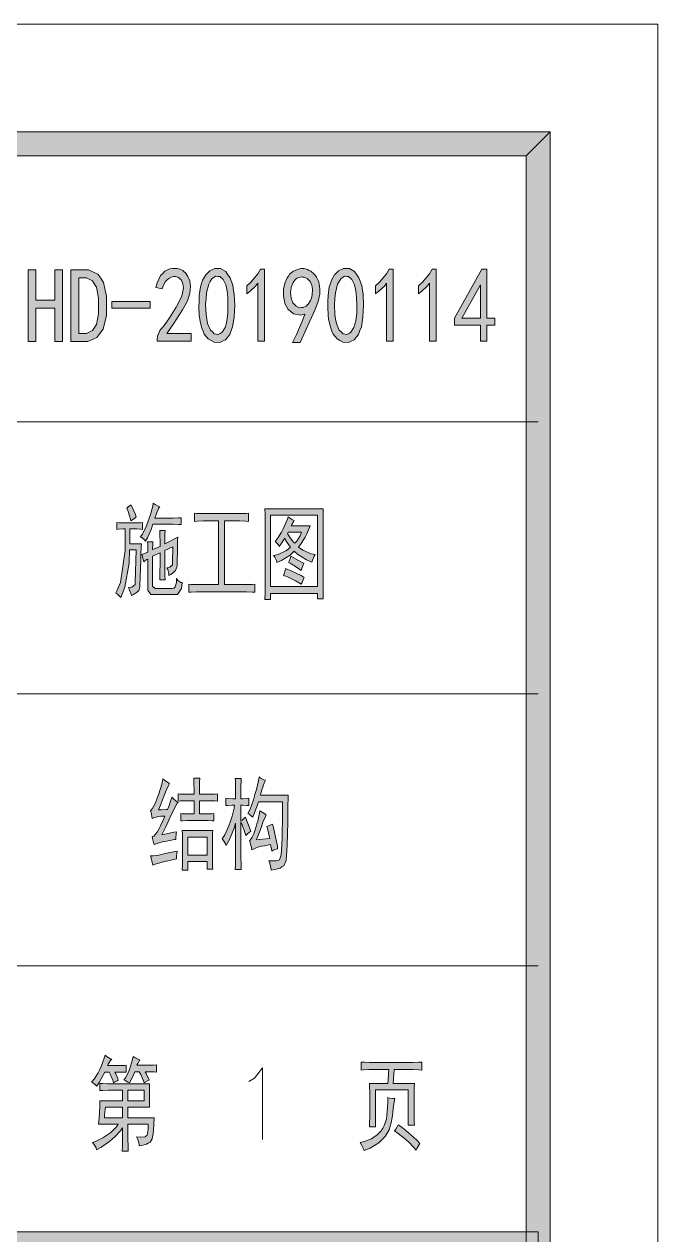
# Model space of a CAD drawing. Header units: millimetres. Extents: x 0 to 207, y 0 to 293.
# Drawn here: x 180.82 to 206.92, y 242.76 to 292.64 of the extents above; entities that cross this region are included whole.
import ezdxf

# ---------------------------------------------------------------- set-up
doc = ezdxf.new("R2010")
doc.units = ezdxf.units.MM

msp = doc.modelspace()

# ---------------------------------------------------------------- hatches: boundary and pattern name
h = msp.add_hatch(color=0)
h.dxf.hatch_style = 2
h.paths.add_polyline_path([(202.483861, 288.208861), (201.499611, 287.224611), (25.124833, 287.224611), (24.140583, 288.208861)])
h = msp.add_hatch(color=0)
h.dxf.hatch_style = 2
h.paths.add_polyline_path([(202.483861, 4.434417), (201.499611, 5.418667), (201.499611, 287.224611), (202.483861, 288.208861)])
h = msp.add_hatch(color=0)
h.dxf.hatch_style = 2
h.paths.add_polyline_path([(182.396694, 279.565806), (182.079194, 279.565806), (182.079194, 280.948694), (181.2925, 280.948694), (181.2925, 279.565806), (180.975, 279.565806), (180.975, 282.518556), (181.2925, 282.518556), (181.2925, 281.276778), (182.079194, 281.276778), (182.079194, 282.518556), (182.396694, 282.518556)])
h = msp.add_hatch(color=0)
h.paths.add_polyline_path([(184.206444, 281.033361), (184.206444, 280.63825), (184.072389, 280.073806), (183.938333, 279.904472), (183.804278, 279.735139), (183.440917, 279.565806), (183.215139, 279.565806), (182.742417, 279.565806), (182.742417, 282.518556), (183.215139, 282.518556), (183.469139, 282.518556), (183.846611, 282.345694), (183.966556, 282.172833), (184.0865, 282.0035), (184.206444, 281.432)])
h.paths.add_polyline_path([(183.878361, 281.033361), (183.878361, 281.354389), (183.793694, 281.802417), (183.712556, 281.932944), (183.627889, 282.063472), (183.380944, 282.190472), (183.215139, 282.190472), (183.059917, 282.190472), (183.059917, 279.893889), (183.215139, 279.893889), (183.380944, 279.893889), (183.627889, 280.020889), (183.712556, 280.144361), (183.793694, 280.271361), (183.878361, 280.715861)])
h = msp.add_hatch(color=0)
h.dxf.hatch_style = 2
h.paths.add_polyline_path([(186.294889, 279.654), (186.301944, 279.784528), (186.397194, 280.017361), (186.488917, 280.119667), (186.577111, 280.221972), (186.806417, 280.546528), (186.944, 280.768778), (187.081583, 280.9875), (187.2615, 281.329694), (187.303833, 281.449639), (187.342639, 281.569583), (187.374389, 281.777722), (187.363806, 281.862389), (187.353222, 281.950583), (187.289722, 282.091694), (187.233278, 282.148139), (187.176833, 282.204583), (187.049833, 282.253972), (186.979278, 282.243389), (186.905194, 282.236333), (186.767611, 282.165778), (186.700583, 282.105806), (186.637083, 282.045833), (186.534778, 281.862389), (186.503028, 281.742444), (186.238444, 281.795361), (186.294889, 281.992917), (186.436, 282.282194), (186.520667, 282.373917), (186.608861, 282.462111), (186.813472, 282.564417), (186.929889, 282.571472), (187.000444, 282.582056), (187.123917, 282.575), (187.176833, 282.564417), (187.233278, 282.550306), (187.346167, 282.490333), (187.406139, 282.440944), (187.466111, 282.395083), (187.561361, 282.253972), (187.600167, 282.158722), (187.638972, 282.063472), (187.663667, 281.834167), (187.656611, 281.700111), (187.646028, 281.566056), (187.536667, 281.245028), (187.441417, 281.061583), (187.342639, 280.874611), (186.972222, 280.292528), (186.693528, 279.893889), (187.688361, 279.893889), (187.688361, 279.583444), (186.294889, 279.583444)])
h = msp.add_hatch(color=0)
h.paths.add_polyline_path([(188.019972, 281.234444), (188.027028, 281.46375), (188.079944, 281.823583), (188.125806, 281.957639), (188.168139, 282.091694), (188.298667, 282.313944), (188.379806, 282.398611), (188.464472, 282.486806), (188.665556, 282.571472), (188.789028, 282.571472), (188.908972, 282.571472), (189.120639, 282.448), (189.208833, 282.321), (189.300556, 282.197528), (189.416972, 281.880028), (189.445194, 281.689528), (189.469889, 281.502556), (189.487528, 281.065111), (189.476944, 280.818167), (189.469889, 280.571222), (189.399333, 280.172583), (189.339361, 280.017361), (189.282917, 279.862139), (189.106528, 279.643417), (188.986583, 279.583444), (188.870167, 279.523472), (188.637333, 279.537583), (188.517389, 279.611667), (188.400972, 279.682222), (188.235167, 279.87625), (188.185778, 279.999722), (188.139917, 280.119667), (188.069361, 280.373667), (188.048194, 280.507722), (188.027028, 280.641778), (188.012917, 281.005139)])
h.paths.add_polyline_path([(188.312778, 281.33675), (188.291611, 281.100389), (188.305722, 280.677056), (188.337472, 280.490083), (188.37275, 280.306639), (188.485639, 280.042056), (188.566778, 279.964444), (188.647917, 279.886833), (188.810194, 279.855083), (188.891333, 279.904472), (188.976, 279.950333), (189.095944, 280.140833), (189.13475, 280.281944), (189.170028, 280.426583), (189.208833, 280.737028), (189.208833, 280.906361), (189.208833, 281.072167), (189.19825, 281.379083), (189.187667, 281.516667), (189.177083, 281.657778), (189.117111, 281.90825), (189.064194, 282.017611), (189.011278, 282.1305), (188.873694, 282.246917), (188.789028, 282.253972), (188.700833, 282.2575), (188.549139, 282.148139), (188.482111, 282.03525), (188.418611, 281.925889), (188.330417, 281.573111)])
h = msp.add_hatch(color=0)
h.dxf.hatch_style = 2
h.paths.add_polyline_path([(190.440028, 281.968222), (190.348306, 281.855333), (190.122528, 281.640139), (189.981417, 281.534306), (189.981417, 281.862389), (190.154278, 282.010556), (190.440028, 282.356278), (190.549389, 282.553833), (190.715194, 282.553833), (190.715194, 279.583444), (190.440028, 279.583444)])
h = msp.add_hatch(color=0)
h.paths.add_polyline_path([(191.875833, 279.534056), (192.027528, 279.851556), (192.274472, 280.430111), (192.37325, 280.691167), (192.200389, 280.655889), (191.914639, 280.712333), (191.798222, 280.800528), (191.685333, 280.89225), (191.54775, 281.139194), (191.523056, 281.294417), (191.498361, 281.449639), (191.501889, 281.728333), (191.530111, 281.855333), (191.558333, 281.978806), (191.643, 282.186944), (191.702972, 282.268083), (191.762944, 282.35275), (191.904056, 282.469167), (191.985194, 282.500917), (192.069861, 282.536194), (192.218028, 282.571472), (192.281528, 282.571472), (192.348556, 282.571472), (192.482611, 282.536194), (192.553167, 282.500917), (192.620194, 282.469167), (192.747194, 282.363333), (192.800111, 282.296306), (192.856556, 282.22575), (192.930639, 282.084639), (192.951806, 282.010556), (192.972972, 281.936472), (192.994139, 281.745972), (192.994139, 281.629556), (192.994139, 281.513139), (192.923583, 281.216806), (192.856556, 281.033361), (192.786, 280.853444), (192.447333, 280.102028), (192.179222, 279.534056)])
h.paths.add_polyline_path([(191.798222, 281.467278), (191.808806, 281.354389), (191.886417, 281.167417), (191.949917, 281.096861), (192.016944, 281.022778), (192.158056, 280.95575), (192.235667, 280.966333), (192.30975, 280.973389), (192.429694, 281.026306), (192.475556, 281.068639), (192.521417, 281.110972), (192.606083, 281.259139), (192.648417, 281.361444), (192.676639, 281.491972), (192.69075, 281.714222), (192.676639, 281.802417), (192.662528, 281.894139), (192.591972, 282.045833), (192.532, 282.105806), (192.472028, 282.165778), (192.345028, 282.22575), (192.274472, 282.22575), (192.235667, 282.236333), (192.126306, 282.208111), (192.062806, 282.172833), (191.995778, 282.141083), (191.893472, 282.0035), (191.854667, 281.897667), (191.815861, 281.795361), (191.787639, 281.580167)])
h = msp.add_hatch(color=0)
h.paths.add_polyline_path([(193.32575, 281.234444), (193.332806, 281.46375), (193.385722, 281.823583), (193.428056, 281.957639), (193.473917, 282.091694), (193.600917, 282.313944), (193.685583, 282.398611), (193.766722, 282.486806), (193.971333, 282.571472), (194.091278, 282.571472), (194.21475, 282.571472), (194.422889, 282.448), (194.514611, 282.321), (194.602806, 282.197528), (194.72275, 281.880028), (194.747444, 281.689528), (194.775667, 281.502556), (194.793306, 281.065111), (194.782722, 280.818167), (194.772139, 280.571222), (194.705111, 280.172583), (194.645139, 280.017361), (194.585167, 279.862139), (194.408778, 279.643417), (194.292361, 279.583444), (194.175944, 279.523472), (193.939583, 279.537583), (193.823167, 279.611667), (193.70675, 279.682222), (193.540944, 279.87625), (193.491556, 279.999722), (193.442167, 280.119667), (193.375139, 280.373667), (193.353972, 280.507722), (193.332806, 280.641778), (193.318694, 281.005139)])
h.paths.add_polyline_path([(193.615028, 281.33675), (193.593861, 281.100389), (193.607972, 280.677056), (193.64325, 280.490083), (193.678528, 280.306639), (193.791417, 280.042056), (193.872556, 279.964444), (193.950167, 279.886833), (194.112444, 279.855083), (194.197111, 279.904472), (194.27825, 279.950333), (194.401722, 280.140833), (194.437, 280.281944), (194.475806, 280.426583), (194.514611, 280.737028), (194.514611, 280.906361), (194.514611, 281.072167), (194.504028, 281.379083), (194.493444, 281.516667), (194.482861, 281.657778), (194.419361, 281.90825), (194.369972, 282.017611), (194.317056, 282.1305), (194.179472, 282.246917), (194.091278, 282.253972), (194.006611, 282.2575), (193.854917, 282.148139), (193.787889, 282.03525), (193.724389, 281.925889), (193.636194, 281.573111)])
h = msp.add_hatch(color=0)
h.dxf.hatch_style = 2
h.paths.add_polyline_path([(195.742278, 281.968222), (195.654083, 281.855333), (195.424778, 281.640139), (195.287194, 281.534306), (195.287194, 281.862389), (195.460056, 282.010556), (195.742278, 282.356278), (195.855167, 282.553833), (196.020972, 282.553833), (196.020972, 279.583444), (195.742278, 279.583444)])
h = msp.add_hatch(color=0)
h.dxf.hatch_style = 2
h.paths.add_polyline_path([(197.513222, 281.968222), (197.4215, 281.855333), (197.195722, 281.640139), (197.054611, 281.534306), (197.054611, 281.862389), (197.227472, 282.010556), (197.513222, 282.356278), (197.622583, 282.553833), (197.788389, 282.553833), (197.788389, 279.583444), (197.513222, 279.583444)])
h = msp.add_hatch(color=0)
h.paths.add_polyline_path([(199.61225, 280.239611), (198.546861, 280.239611), (198.546861, 280.532417), (199.665167, 282.553833), (199.873306, 282.553833), (199.873306, 280.532417), (200.204917, 280.532417), (200.204917, 280.239611), (199.873306, 280.239611), (199.873306, 279.583444), (199.61225, 279.583444)])
h.paths.add_polyline_path([(199.61225, 280.532417), (199.61225, 281.897667), (198.839667, 280.532417)])
h = msp.add_hatch(color=0)
h.dxf.hatch_style = 2
h.paths.add_polyline_path([(186.005611, 280.948694), (184.428694, 280.948694), (184.428694, 281.223861), (186.005611, 281.223861)])
h = msp.add_hatch(color=0)
h.dxf.hatch_style = 2
h.paths.add_polyline_path([(186.397194, 272.757194), (186.361917, 272.714861), (186.263139, 272.482028), (186.199639, 272.291528), (186.852278, 272.291528), (186.954583, 272.291528), (187.169778, 272.298583), (187.282667, 272.309167), (187.282667, 272.026944), (187.169778, 272.034), (186.954583, 272.041056), (186.852278, 272.041056), (186.1185, 272.041056), (186.044417, 271.825861), (185.892722, 271.476611), (185.818639, 271.346083), (185.776306, 271.402528), (185.666944, 271.487194), (185.596389, 271.511889), (185.688111, 271.628306), (185.860972, 271.974028), (185.938583, 272.206861), (186.016194, 272.439694), (186.114972, 272.788944), (186.132611, 272.905361), (186.206694, 272.855972), (186.34075, 272.781889)])
h = msp.add_hatch(color=0)
h.dxf.hatch_style = 2
h.paths.add_polyline_path([(185.211861, 272.838333), (185.275361, 272.714861), (185.38825, 272.464389), (185.434111, 272.340917), (185.381194, 272.298583), (185.271833, 272.217444), (185.211861, 272.175111), (185.173056, 272.340917), (185.084861, 272.6055), (185.039, 272.704278), (185.084861, 272.739556), (185.173056, 272.806583)])
h = msp.add_hatch(color=0)
h.dxf.hatch_style = 2
h.paths.add_polyline_path([(189.5475, 272.474972), (189.688611, 272.474972), (189.942611, 272.482028), (190.059028, 272.489083), (190.059028, 272.157472), (189.942611, 272.168056), (189.688611, 272.175111), (189.5475, 272.175111), (189.07125, 272.175111), (189.07125, 269.550444), (189.826194, 269.550444), (189.96025, 269.550444), (190.203667, 269.561028), (190.316556, 269.568083), (190.316556, 269.236472), (190.203667, 269.243528), (189.967306, 269.250583), (189.840306, 269.250583), (188.037611, 269.250583), (187.910611, 269.250583), (187.688361, 269.243528), (187.596639, 269.236472), (187.596639, 269.568083), (187.695417, 269.561028), (187.921194, 269.550444), (188.048194, 269.550444), (188.81725, 269.550444), (188.81725, 272.175111), (188.351583, 272.175111), (188.199889, 272.175111), (187.938833, 272.168056), (187.829472, 272.157472), (187.829472, 272.489083), (187.938833, 272.482028), (188.199889, 272.474972), (188.351583, 272.474972)])
h = msp.add_hatch(color=0)
h.paths.add_polyline_path([(193.138778, 272.672528), (193.13525, 272.464389), (193.128194, 272.009306), (193.128194, 271.758833), (193.128194, 269.984361), (193.128194, 269.726833), (193.13525, 269.218833), (193.138778, 268.968361), (192.905944, 268.968361), (192.905944, 269.187083), (190.965667, 269.187083), (190.965667, 268.936611), (190.732833, 268.936611), (190.739889, 269.194139), (190.746944, 269.726833), (190.746944, 269.998472), (190.746944, 271.758833), (190.746944, 271.998722), (190.739889, 272.457333), (190.732833, 272.672528)])
h.paths.add_polyline_path([(192.905944, 269.469306), (192.905944, 272.407944), (190.965667, 272.407944), (190.965667, 269.469306)])
h = msp.add_hatch(color=0)
h.dxf.hatch_style = 2
h.paths.add_polyline_path([(185.688111, 271.825861), (185.614028, 271.832917), (185.462333, 271.8435), (185.38825, 271.8435), (185.166, 271.8435), (185.166, 271.229667), (185.64225, 271.229667), (185.638722, 271.127361), (185.624611, 270.79575), (185.621083, 270.562917), (185.585806, 269.532806), (185.585806, 269.444611), (185.539944, 269.310556), (185.490556, 269.268222), (185.444694, 269.225889), (185.317694, 269.14475), (185.236556, 269.102417), (185.218917, 269.162389), (185.155417, 269.328194), (185.109556, 269.434028), (185.247139, 269.451667), (185.38825, 269.550444), (185.38825, 269.635111), (185.434111, 270.979194), (185.155417, 270.979194), (185.137778, 270.432389), (184.957861, 269.451667), (184.795583, 269.021278), (184.746194, 269.077722), (184.643889, 269.169444), (184.583917, 269.201194), (184.788528, 269.635111), (184.979028, 270.9545), (184.968444, 271.8435), (184.876722, 271.8435), (184.707389, 271.832917), (184.633306, 271.825861), (184.633306, 272.108083), (184.725028, 272.101028), (184.986083, 272.090444), (185.155417, 272.090444), (185.328278, 272.090444), (185.596389, 272.101028), (185.688111, 272.108083)])
h = msp.add_hatch(color=0)
h.paths.add_polyline_path([(191.942861, 272.19275), (191.907583, 272.139833), (191.844083, 272.034), (191.815861, 271.974028), (192.591972, 271.974028), (192.570806, 271.899944), (192.493194, 271.7165), (192.443806, 271.610667), (192.390889, 271.501306), (192.228611, 271.243778), (192.115722, 271.095611), (192.292111, 270.972139), (192.634306, 270.820444), (192.803639, 270.79575), (192.761306, 270.721667), (192.69075, 270.562917), (192.662528, 270.481778), (192.447333, 270.5735), (192.0875, 270.79575), (191.942861, 270.929806), (191.773528, 270.771056), (191.413694, 270.538222), (191.223194, 270.464139), (191.205556, 270.538222), (191.142056, 270.679333), (191.092667, 270.746361), (191.279639, 270.788694), (191.621833, 270.961556), (191.780583, 271.095611), (191.699444, 271.204972), (191.583028, 271.384889), (191.54775, 271.458972), (191.494833, 271.377833), (191.385472, 271.212028), (191.3255, 271.127361), (191.286694, 271.194389), (191.1985, 271.293167), (191.152639, 271.328444), (191.251417, 271.444861), (191.42075, 271.705917), (191.487778, 271.850556), (191.558333, 271.995194), (191.657111, 272.242139), (191.685333, 272.340917), (191.745306, 272.298583), (191.872306, 272.2245)])
h.paths.add_polyline_path([(191.664167, 271.660056), (191.752361, 271.518944), (191.900528, 271.317861), (191.964028, 271.261417), (192.041639, 271.346083), (192.179222, 271.568333), (192.24625, 271.709444), (191.685333, 271.709444)])
h = msp.add_hatch(color=0)
h.dxf.hatch_style = 2
h.paths.add_polyline_path([(185.910361, 270.894528), (185.910361, 270.98625), (185.903306, 271.194389), (185.899778, 271.310806), (186.1185, 271.310806), (186.114972, 271.204972), (186.107917, 271.046222), (186.107917, 270.996833), (186.411306, 271.127361), (186.411306, 271.286111), (186.40425, 271.610667), (186.397194, 271.776472), (186.619444, 271.776472), (186.612389, 271.628306), (186.608861, 271.353139), (186.608861, 271.229667), (187.141556, 271.511889), (187.138028, 271.384889), (187.130972, 271.169694), (187.130972, 271.077972), (187.120389, 270.347722), (187.106278, 270.266583), (187.053361, 270.136056), (187.014556, 270.090194), (186.972222, 270.044333), (186.852278, 269.966722), (186.771139, 269.931444), (186.771139, 270.016111), (186.728806, 270.174861), (186.69, 270.248944), (186.809944, 270.266583), (186.926361, 270.372417), (186.922833, 270.464139), (186.933417, 271.11325), (186.608861, 270.961556), (186.608861, 270.513528), (186.612389, 269.90675), (186.619444, 269.751528), (186.397194, 269.751528), (186.40425, 269.949083), (186.411306, 270.506472), (186.411306, 270.862778), (186.107917, 270.728722), (186.107917, 269.599833), (186.107917, 269.494), (186.206694, 269.384639), (186.305472, 269.384639), (186.841694, 269.384639), (186.891083, 269.384639), (186.97575, 269.409333), (187.0075, 269.434028), (187.03925, 269.458722), (187.085111, 269.642167), (187.095694, 269.800917), (187.148611, 269.726833), (187.265028, 269.642167), (187.328528, 269.635111), (187.300306, 269.384639), (187.130972, 269.137694), (186.989861, 269.137694), (186.143194, 269.137694), (186.026778, 269.137694), (185.910361, 269.317611), (185.910361, 269.501056), (185.910361, 270.598194), (185.868028, 270.580556), (185.783361, 270.531167), (185.7375, 270.495889), (185.666944, 270.79575)])
h = msp.add_hatch(color=0)
h.dxf.hatch_style = 2
h.paths.add_polyline_path([(191.80175, 270.728722), (191.999306, 270.612306), (192.267417, 270.464139), (192.337972, 270.432389), (192.30975, 270.365361), (192.256833, 270.213667), (192.232139, 270.132528), (192.034583, 270.266583), (191.766472, 270.432389), (191.699444, 270.464139), (191.727667, 270.524111), (191.780583, 270.654639)])
h = msp.add_hatch(color=0)
h.dxf.hatch_style = 2
h.paths.add_polyline_path([(191.583028, 270.213667), (191.837028, 270.107833), (192.221556, 269.924389), (192.348556, 269.850306), (192.320333, 269.783278), (192.263889, 269.642167), (192.232139, 269.568083), (191.995778, 269.709194), (191.628889, 269.892639), (191.501889, 269.931444), (191.523056, 269.998472), (191.565389, 270.139583)])
h = msp.add_hatch(color=0)
h.dxf.hatch_style = 2
h.paths.add_polyline_path([(186.802889, 261.358944), (186.757028, 261.277806), (186.65825, 261.062611), (186.605333, 260.928556), (186.552417, 260.7945), (186.425417, 260.462889), (186.351333, 260.265333), (186.478333, 260.272389), (186.665306, 260.282972), (186.72175, 260.282972), (186.774667, 260.4135), (186.862861, 260.671028), (186.894611, 260.7945), (186.954583, 260.738056), (187.081583, 260.628694), (187.152139, 260.579306), (187.123917, 260.547556), (187.021611, 260.364111), (186.947528, 260.215944), (186.876972, 260.06425), (186.647667, 259.573889), (186.488917, 259.235222), (186.682944, 259.277556), (186.982806, 259.344583), (187.092167, 259.369278), (187.078056, 259.277556), (187.060417, 259.118806), (187.060417, 259.051778), (187.0075, 259.044722), (186.820528, 259.009444), (186.686472, 258.98475), (186.552417, 258.960056), (186.291361, 258.885972), (186.164361, 258.836583), (186.139667, 258.92125), (186.100861, 259.087056), (186.083222, 259.168194), (186.153778, 259.192889), (186.291361, 259.348111), (186.361917, 259.475111), (186.432472, 259.605639), (186.552417, 259.87375), (186.605333, 260.014861), (186.566528, 260.014861), (186.446583, 260.004278), (186.368972, 259.990167), (186.287833, 259.979583), (186.153778, 259.940778), (186.093806, 259.916083), (186.076167, 260.00075), (186.040889, 260.155972), (186.02325, 260.230056), (186.08675, 260.307667), (186.224333, 260.565194), (186.298417, 260.745111), (186.368972, 260.928556), (186.481861, 261.327194), (186.524194, 261.542389), (186.59475, 261.493), (186.732333, 261.401278)])
h = msp.add_hatch(color=0)
h.dxf.hatch_style = 2
h.paths.add_polyline_path([(187.815361, 260.910917), (187.815361, 261.052028), (187.808306, 261.387167), (187.80125, 261.577667), (188.048194, 261.577667), (188.041139, 261.425972), (188.034083, 261.094361), (188.034083, 260.910917), (188.37275, 260.910917), (188.482111, 260.910917), (188.686722, 260.9215), (188.778444, 260.928556), (188.778444, 260.628694), (188.686722, 260.639278), (188.489167, 260.646333), (188.383333, 260.646333), (188.034083, 260.646333), (188.034083, 260.099528), (188.302194, 260.099528), (188.383333, 260.099528), (188.545611, 260.106583), (188.62675, 260.113639), (188.62675, 259.817306), (188.559722, 259.824361), (188.390389, 259.831417), (188.291611, 259.831417), (187.617806, 259.831417), (187.519028, 259.831417), (187.342639, 259.824361), (187.268556, 259.817306), (187.268556, 260.113639), (187.342639, 260.106583), (187.504917, 260.099528), (187.593111, 260.099528), (187.815361, 260.099528), (187.815361, 260.646333), (187.557833, 260.646333), (187.455528, 260.646333), (187.257972, 260.639278), (187.162722, 260.628694), (187.162722, 260.928556), (187.240333, 260.9215), (187.423778, 260.910917), (187.536667, 260.910917)])
h = msp.add_hatch(color=0)
h.dxf.hatch_style = 2
h.paths.add_polyline_path([(189.942611, 259.217583), (189.893222, 259.376333), (189.794444, 259.658556), (189.745056, 259.782028), (189.745056, 258.522611), (189.745056, 258.346222), (189.748583, 257.989917), (189.755639, 257.806472), (189.512222, 257.806472), (189.51575, 257.996972), (189.522806, 258.356806), (189.522806, 258.522611), (189.522806, 259.715), (189.459306, 259.510389), (189.268806, 259.051778), (189.138278, 258.804833), (189.103, 258.868333), (189.021861, 259.002389), (188.976, 259.069417), (189.081833, 259.235222), (189.251167, 259.605639), (189.318194, 259.806722), (189.385222, 260.011333), (189.466361, 260.339417), (189.476944, 260.462889), (189.385222, 260.462889), (189.201778, 260.455833), (189.117111, 260.448778), (189.117111, 260.745111), (189.201778, 260.738056), (189.406389, 260.731), (189.522806, 260.731), (189.522806, 261.112), (189.522806, 261.235472), (189.51575, 261.46125), (189.512222, 261.560028), (189.755639, 261.560028), (189.748583, 261.475361), (189.745056, 261.253111), (189.745056, 261.112), (189.745056, 260.731), (189.819139, 260.731), (189.981417, 260.738056), (190.069611, 260.745111), (190.069611, 260.448778), (189.981417, 260.455833), (189.819139, 260.462889), (189.745056, 260.462889), (189.745056, 259.817306), (189.790917, 259.849056), (189.882639, 259.923139), (189.9285, 259.965472), (189.988472, 259.817306), (190.097833, 259.5245), (190.15075, 259.383389), (190.097833, 259.351639), (189.995528, 259.266972)])
h = msp.add_hatch(color=0)
h.dxf.hatch_style = 2
h.paths.add_polyline_path([(190.754, 261.493), (190.725778, 261.436556), (190.669333, 261.295444), (190.644639, 261.210778), (190.619944, 261.129639), (190.570556, 260.960306), (190.545861, 260.879167), (191.695917, 260.879167), (191.692389, 260.755694), (191.678278, 260.448778), (191.67475, 260.265333), (191.67475, 259.757333), (191.650056, 258.811889), (191.625361, 258.370917), (191.604194, 258.187472), (191.508944, 257.961694), (191.434861, 257.915833), (191.360778, 257.869972), (191.138528, 257.806472), (190.986833, 257.788833), (190.97625, 257.880556), (190.930389, 258.074583), (190.895111, 258.173361), (191.015056, 258.162778), (191.202028, 258.173361), (191.265528, 258.187472), (191.329028, 258.205111), (191.406639, 258.420306), (191.417222, 258.621389), (191.441917, 259.087056), (191.459556, 260.074833), (191.4525, 260.596944), (190.464722, 260.596944), (190.411806, 260.431139), (190.295389, 260.113639), (190.231889, 259.965472), (190.186028, 260.014861), (190.08725, 260.088944), (190.034333, 260.113639), (190.122528, 260.297083), (190.267167, 260.688667), (190.323611, 260.896806), (190.383583, 261.104944), (190.464722, 261.468306), (190.489417, 261.627056), (190.556444, 261.577667), (190.6905, 261.510639)])
h = msp.add_hatch(color=0)
h.dxf.hatch_style = 2
h.paths.add_polyline_path([(190.965667, 258.836583), (190.898639, 258.829528), (190.718722, 258.79425), (190.598778, 258.769556), (190.478833, 258.744861), (190.27775, 258.670778), (190.196611, 258.621389), (190.175444, 258.720167), (190.122528, 258.910667), (190.094306, 259.002389), (190.126056, 259.020028), (190.207194, 259.1435), (190.256583, 259.252861), (190.302444, 259.358694), (190.376528, 259.580944), (190.40475, 259.690306), (190.4365, 259.803194), (190.492944, 260.074833), (190.521167, 260.230056), (190.591722, 260.19125), (190.725778, 260.099528), (190.789278, 260.050139), (190.754, 260.00075), (190.651694, 259.760861), (190.588194, 259.573889), (190.521167, 259.390444), (190.411806, 259.118806), (190.373, 259.037667), (190.5, 259.044722), (190.778694, 259.069417), (190.930389, 259.087056), (190.905694, 259.203472), (190.84925, 259.450417), (190.813972, 259.584472), (191.046806, 259.68325), (191.082083, 259.542139), (191.145583, 259.277556), (191.173806, 259.150556), (191.202028, 259.027083), (191.244361, 258.787194), (191.254944, 258.670778), (191.191444, 258.653139), (191.067972, 258.60375), (191.011528, 258.572), (190.997417, 258.646083), (190.97625, 258.780139)])
h = msp.add_hatch(color=0)
h.paths.add_polyline_path([(188.580889, 259.418667), (188.577361, 259.309306), (188.570306, 259.069417), (188.570306, 258.935361), (188.570306, 258.370917), (188.570306, 258.215694), (188.577361, 257.940528), (188.580889, 257.824111), (188.348056, 257.824111), (188.348056, 258.138083), (187.557833, 258.138083), (187.557833, 257.788833), (187.325, 257.788833), (187.332056, 258.007556), (187.339111, 258.289778), (187.339111, 258.356806), (187.339111, 258.970639), (187.339111, 259.069417), (187.332056, 259.291667), (187.325, 259.418667)])
h.paths.add_polyline_path([(188.348056, 258.406194), (188.348056, 259.150556), (187.557833, 259.150556), (187.557833, 258.406194)])
h = msp.add_hatch(color=0)
h.dxf.hatch_style = 2
h.paths.add_polyline_path([(187.116861, 258.572), (187.099222, 258.497917), (187.088639, 258.339167), (187.092167, 258.2545), (186.982806, 258.229806), (186.732333, 258.173361), (186.59475, 258.138083), (186.453639, 258.106333), (186.217278, 258.03225), (186.1185, 257.989917), (186.093806, 258.099278), (186.047944, 258.289778), (186.02325, 258.370917), (186.146722, 258.3815), (186.368972, 258.409722), (186.46775, 258.430889), (186.566528, 258.452056), (186.891083, 258.522611)])
h = msp.add_hatch(color=0)
h.dxf.hatch_style = 2
h.paths.add_polyline_path([(184.425167, 249.995972), (184.361667, 249.921889), (184.269944, 249.787833), (184.241722, 249.731389), (184.636833, 249.731389), (184.756778, 249.731389), (184.950806, 249.738444), (185.017833, 249.7455), (185.017833, 249.463278), (184.555694, 249.463278), (184.590972, 249.389194), (184.658, 249.223389), (184.693278, 249.131667), (184.640361, 249.106972), (184.541583, 249.050528), (184.495722, 249.01525), (184.460444, 249.131667), (184.375778, 249.357444), (184.322861, 249.463278), (184.135889, 249.463278), (184.072389, 249.33275), (183.910111, 249.039944), (183.811333, 248.884722), (183.758417, 248.934111), (183.649056, 249.01525), (183.589083, 249.050528), (183.694917, 249.174), (183.86425, 249.431528), (183.92775, 249.565583), (183.99125, 249.696111), (184.100611, 249.995972), (184.146472, 250.161778), (184.234667, 250.09475), (184.375778, 250.013611)])
h = msp.add_hatch(color=0)
h.dxf.hatch_style = 2
h.paths.add_polyline_path([(185.148361, 249.01525), (185.088389, 249.050528), (184.979028, 249.114028), (184.926111, 249.149306), (184.986083, 249.223389), (185.095444, 249.435056), (185.148361, 249.572639), (185.201278, 249.710222), (185.282417, 249.978333), (185.310639, 250.112389), (185.374139, 250.070056), (185.508194, 249.995972), (185.57875, 249.964222), (185.547, 249.928944), (185.490556, 249.823111), (185.462333, 249.7455), (185.913889, 249.7455), (185.956222, 249.7455), (186.129083, 249.756083), (186.263139, 249.763139), (186.263139, 249.463278), (186.174944, 249.473861), (185.942111, 249.480917), (185.797472, 249.480917), (185.839806, 249.399778), (185.920944, 249.223389), (185.95975, 249.131667), (185.89625, 249.106972), (185.793944, 249.050528), (185.751611, 249.01525), (185.712806, 249.131667), (185.614028, 249.3645), (185.554056, 249.480917), (185.367083, 249.480917), (185.314167, 249.346861), (185.204806, 249.114028)])
h = msp.add_hatch(color=0)
h.dxf.hatch_style = 2
h.paths.add_polyline_path([(196.737111, 249.861917), (196.828833, 249.861917), (197.061667, 249.8725), (197.202778, 249.879556), (197.202778, 249.547944), (197.061667, 249.555), (196.828833, 249.565583), (196.737111, 249.565583), (196.063306, 249.565583), (196.017444, 249.001139), (196.888806, 249.001139), (196.88175, 248.874139), (196.878222, 248.627194), (196.878222, 248.500194), (196.878222, 247.819333), (196.878222, 247.688806), (196.88175, 247.413639), (196.888806, 247.272528), (196.631278, 247.272528), (196.631278, 248.733028), (195.29425, 248.733028), (195.29425, 247.2055), (195.04025, 247.2055), (195.047306, 247.357194), (195.050833, 247.639417), (195.050833, 247.769944), (195.050833, 248.468444), (195.050833, 248.609556), (195.047306, 248.874139), (195.04025, 249.001139), (195.795194, 249.001139), (195.805778, 249.131667), (195.830472, 249.413889), (195.841056, 249.565583), (195.121389, 249.565583), (195.012028, 249.565583), (194.800361, 249.555), (194.701583, 249.547944), (194.701583, 249.879556), (194.832111, 249.8725), (195.04025, 249.861917), (195.121389, 249.861917)])
h = msp.add_hatch(color=0)
h.paths.add_polyline_path([(185.554056, 246.425861), (185.547, 246.499944), (185.497611, 246.683389), (185.448222, 246.79275), (185.599917, 246.782167), (185.793944, 246.803333), (185.839806, 246.831556), (185.882139, 246.863306), (185.924472, 247.106722), (185.924472, 247.321917), (185.088389, 247.321917), (185.088389, 246.775111), (185.088389, 246.701028), (185.095444, 246.418806), (185.1025, 246.210667), (184.855556, 246.210667), (184.862611, 246.425861), (184.869667, 246.708083), (184.869667, 246.775111), (184.869667, 247.17375), (184.781472, 247.050278), (184.559222, 246.806861), (184.421639, 246.690444), (184.284056, 246.574028), (183.973611, 246.358833), (183.80075, 246.260056), (183.776056, 246.341194), (183.687861, 246.492889), (183.624361, 246.559917), (183.758417, 246.598722), (184.05475, 246.753944), (184.217028, 246.866833), (184.379306, 246.979722), (184.619194, 247.2055), (184.693278, 247.321917), (183.881889, 247.321917), (183.903056, 247.572389), (183.931278, 248.052167), (183.938333, 248.285), (184.869667, 248.285), (184.869667, 248.718917), (184.393417, 248.718917), (184.287583, 248.718917), (184.05475, 248.708333), (183.92775, 248.701278), (183.92775, 249.001139), (184.05475, 248.990556), (184.252306, 248.9835), (184.322861, 248.9835), (185.984444, 248.9835), (185.977389, 248.831806), (185.973861, 248.577806), (185.973861, 248.468444), (185.973861, 248.359083), (185.977389, 248.136833), (185.984444, 248.020417), (185.088389, 248.020417), (185.088389, 247.5865), (186.171417, 247.5865), (186.153778, 247.297222), (186.122028, 246.909167), (186.107917, 246.806861), (186.090278, 246.708083), (186.002083, 246.5705), (185.924472, 246.535222), (185.850389, 246.496417), (185.663417, 246.4435)])
h.paths.add_polyline_path([(184.869667, 247.5865), (184.869667, 248.020417), (184.160583, 248.020417), (184.146472, 247.921639), (184.128833, 247.702917), (184.125306, 247.5865)])
h.paths.add_polyline_path([(185.751611, 248.285), (185.751611, 248.718917), (185.088389, 248.718917), (185.088389, 248.285)])
h = msp.add_hatch(color=0)
h.dxf.hatch_style = 2
h.paths.add_polyline_path([(196.088, 248.369667), (196.05625, 248.242667), (196.013917, 247.971028), (195.999806, 247.819333), (195.985694, 247.671167), (195.92925, 247.374833), (195.890444, 247.230194), (195.848111, 247.085556), (195.682306, 246.810389), (195.558833, 246.683389), (195.431833, 246.552861), (195.064944, 246.327083), (194.818, 246.228306), (194.789778, 246.302389), (194.708639, 246.468194), (194.655722, 246.559917), (194.835639, 246.598722), (195.128444, 246.715139), (195.237806, 246.79275), (195.347167, 246.866833), (195.523556, 247.050278), (195.587056, 247.156111), (195.650556, 247.265472), (195.735222, 247.530056), (195.756389, 247.688806), (195.774028, 247.844028), (195.795194, 248.210917), (195.795194, 248.419056), (195.858694, 248.394361), (196.003333, 248.369667)])
h = msp.add_hatch(color=0)
h.dxf.hatch_style = 2
h.paths.add_polyline_path([(196.225583, 247.290167), (196.331417, 247.216083), (196.539556, 247.053806), (196.645389, 246.965611), (196.747694, 246.877417), (196.987583, 246.658694), (197.121639, 246.524639), (197.079306, 246.457611), (196.998167, 246.3165), (196.959361, 246.242417), (196.853528, 246.369417), (196.655972, 246.574028), (196.56425, 246.658694), (196.469, 246.739833), (196.225583, 246.933861), (196.073889, 247.039694), (196.126806, 247.113778), (196.200889, 247.240778)])
h = msp.add_hatch(color=0)
h.dxf.hatch_style = 2
h.paths.add_polyline_path([(201.9935, 242.883972), (201.9935, 242.390083), (25.124833, 242.390083), (25.124833, 242.883972)])

# ---------------------------------------------------------------- linework, layer by layer
at = {"color": 0, "lineweight": 0}
for points in [[(0, 0), (206.918278, 0), (206.918278, 292.643278), (0, 292.643278)], [(202.483861, 288.208861), (201.499611, 287.224611), (25.124833, 287.224611), (24.140583, 288.208861)], [(202.483861, 4.434417), (201.499611, 5.418667), (201.499611, 287.224611), (202.483861, 288.208861)], [(182.396694, 279.565806), (182.079194, 279.565806), (182.079194, 280.948694), (181.2925, 280.948694), (181.2925, 279.565806), (180.975, 279.565806), (180.975, 282.518556), (181.2925, 282.518556), (181.2925, 281.276778), (182.079194, 281.276778), (182.079194, 282.518556), (182.396694, 282.518556)], [(184.206444, 281.033361), (184.206444, 280.63825), (184.072389, 280.073806), (183.938333, 279.904472), (183.804278, 279.735139), (183.440917, 279.565806), (183.215139, 279.565806), (182.742417, 279.565806), (182.742417, 282.518556), (183.215139, 282.518556), (183.469139, 282.518556), (183.846611, 282.345694), (183.966556, 282.172833), (184.0865, 282.0035), (184.206444, 281.432)], [(186.294889, 279.654), (186.301944, 279.784528), (186.397194, 280.017361), (186.488917, 280.119667), (186.577111, 280.221972), (186.806417, 280.546528), (186.944, 280.768778), (187.081583, 280.9875), (187.2615, 281.329694), (187.303833, 281.449639), (187.342639, 281.569583), (187.374389, 281.777722), (187.363806, 281.862389), (187.353222, 281.950583), (187.289722, 282.091694), (187.233278, 282.148139), (187.176833, 282.204583), (187.049833, 282.253972), (186.979278, 282.243389), (186.905194, 282.236333), (186.767611, 282.165778), (186.700583, 282.105806), (186.637083, 282.045833), (186.534778, 281.862389), (186.503028, 281.742444), (186.238444, 281.795361), (186.294889, 281.992917), (186.436, 282.282194), (186.520667, 282.373917), (186.608861, 282.462111), (186.813472, 282.564417), (186.929889, 282.571472), (187.000444, 282.582056), (187.123917, 282.575), (187.176833, 282.564417), (187.233278, 282.550306), (187.346167, 282.490333), (187.406139, 282.440944), (187.466111, 282.395083), (187.561361, 282.253972), (187.600167, 282.158722), (187.638972, 282.063472), (187.663667, 281.834167), (187.656611, 281.700111), (187.646028, 281.566056), (187.536667, 281.245028), (187.441417, 281.061583), (187.342639, 280.874611), (186.972222, 280.292528), (186.693528, 279.893889), (187.688361, 279.893889), (187.688361, 279.583444), (186.294889, 279.583444)], [(188.019972, 281.234444), (188.027028, 281.46375), (188.079944, 281.823583), (188.125806, 281.957639), (188.168139, 282.091694), (188.298667, 282.313944), (188.379806, 282.398611), (188.464472, 282.486806), (188.665556, 282.571472), (188.789028, 282.571472), (188.908972, 282.571472), (189.120639, 282.448), (189.208833, 282.321), (189.300556, 282.197528), (189.416972, 281.880028), (189.445194, 281.689528), (189.469889, 281.502556), (189.487528, 281.065111), (189.476944, 280.818167), (189.469889, 280.571222), (189.399333, 280.172583), (189.339361, 280.017361), (189.282917, 279.862139), (189.106528, 279.643417), (188.986583, 279.583444), (188.870167, 279.523472), (188.637333, 279.537583), (188.517389, 279.611667), (188.400972, 279.682222), (188.235167, 279.87625), (188.185778, 279.999722), (188.139917, 280.119667), (188.069361, 280.373667), (188.048194, 280.507722), (188.027028, 280.641778), (188.012917, 281.005139)], [(190.440028, 281.968222), (190.348306, 281.855333), (190.122528, 281.640139), (189.981417, 281.534306), (189.981417, 281.862389), (190.154278, 282.010556), (190.440028, 282.356278), (190.549389, 282.553833), (190.715194, 282.553833), (190.715194, 279.583444), (190.440028, 279.583444)], [(191.875833, 279.534056), (192.027528, 279.851556), (192.274472, 280.430111), (192.37325, 280.691167), (192.200389, 280.655889), (191.914639, 280.712333), (191.798222, 280.800528), (191.685333, 280.89225), (191.54775, 281.139194), (191.523056, 281.294417), (191.498361, 281.449639), (191.501889, 281.728333), (191.530111, 281.855333), (191.558333, 281.978806), (191.643, 282.186944), (191.702972, 282.268083), (191.762944, 282.35275), (191.904056, 282.469167), (191.985194, 282.500917), (192.069861, 282.536194), (192.218028, 282.571472), (192.281528, 282.571472), (192.348556, 282.571472), (192.482611, 282.536194), (192.553167, 282.500917), (192.620194, 282.469167), (192.747194, 282.363333), (192.800111, 282.296306), (192.856556, 282.22575), (192.930639, 282.084639), (192.951806, 282.010556), (192.972972, 281.936472), (192.994139, 281.745972), (192.994139, 281.629556), (192.994139, 281.513139), (192.923583, 281.216806), (192.856556, 281.033361), (192.786, 280.853444), (192.447333, 280.102028), (192.179222, 279.534056)], [(193.32575, 281.234444), (193.332806, 281.46375), (193.385722, 281.823583), (193.428056, 281.957639), (193.473917, 282.091694), (193.600917, 282.313944), (193.685583, 282.398611), (193.766722, 282.486806), (193.971333, 282.571472), (194.091278, 282.571472), (194.21475, 282.571472), (194.422889, 282.448), (194.514611, 282.321), (194.602806, 282.197528), (194.72275, 281.880028), (194.747444, 281.689528), (194.775667, 281.502556), (194.793306, 281.065111), (194.782722, 280.818167), (194.772139, 280.571222), (194.705111, 280.172583), (194.645139, 280.017361), (194.585167, 279.862139), (194.408778, 279.643417), (194.292361, 279.583444), (194.175944, 279.523472), (193.939583, 279.537583), (193.823167, 279.611667), (193.70675, 279.682222), (193.540944, 279.87625), (193.491556, 279.999722), (193.442167, 280.119667), (193.375139, 280.373667), (193.353972, 280.507722), (193.332806, 280.641778), (193.318694, 281.005139)], [(195.742278, 281.968222), (195.654083, 281.855333), (195.424778, 281.640139), (195.287194, 281.534306), (195.287194, 281.862389), (195.460056, 282.010556), (195.742278, 282.356278), (195.855167, 282.553833), (196.020972, 282.553833), (196.020972, 279.583444), (195.742278, 279.583444)], [(197.513222, 281.968222), (197.4215, 281.855333), (197.195722, 281.640139), (197.054611, 281.534306), (197.054611, 281.862389), (197.227472, 282.010556), (197.513222, 282.356278), (197.622583, 282.553833), (197.788389, 282.553833), (197.788389, 279.583444), (197.513222, 279.583444)], [(199.61225, 280.239611), (198.546861, 280.239611), (198.546861, 280.532417), (199.665167, 282.553833), (199.873306, 282.553833), (199.873306, 280.532417), (200.204917, 280.532417), (200.204917, 280.239611), (199.873306, 280.239611), (199.873306, 279.583444), (199.61225, 279.583444)], [(183.878361, 281.033361), (183.878361, 281.354389), (183.793694, 281.802417), (183.712556, 281.932944), (183.627889, 282.063472), (183.380944, 282.190472), (183.215139, 282.190472), (183.059917, 282.190472), (183.059917, 279.893889), (183.215139, 279.893889), (183.380944, 279.893889), (183.627889, 280.020889), (183.712556, 280.144361), (183.793694, 280.271361), (183.878361, 280.715861)], [(188.312778, 281.33675), (188.291611, 281.100389), (188.305722, 280.677056), (188.337472, 280.490083), (188.37275, 280.306639), (188.485639, 280.042056), (188.566778, 279.964444), (188.647917, 279.886833), (188.810194, 279.855083), (188.891333, 279.904472), (188.976, 279.950333), (189.095944, 280.140833), (189.13475, 280.281944), (189.170028, 280.426583), (189.208833, 280.737028), (189.208833, 280.906361), (189.208833, 281.072167), (189.19825, 281.379083), (189.187667, 281.516667), (189.177083, 281.657778), (189.117111, 281.90825), (189.064194, 282.017611), (189.011278, 282.1305), (188.873694, 282.246917), (188.789028, 282.253972), (188.700833, 282.2575), (188.549139, 282.148139), (188.482111, 282.03525), (188.418611, 281.925889), (188.330417, 281.573111)], [(191.798222, 281.467278), (191.808806, 281.354389), (191.886417, 281.167417), (191.949917, 281.096861), (192.016944, 281.022778), (192.158056, 280.95575), (192.235667, 280.966333), (192.30975, 280.973389), (192.429694, 281.026306), (192.475556, 281.068639), (192.521417, 281.110972), (192.606083, 281.259139), (192.648417, 281.361444), (192.676639, 281.491972), (192.69075, 281.714222), (192.676639, 281.802417), (192.662528, 281.894139), (192.591972, 282.045833), (192.532, 282.105806), (192.472028, 282.165778), (192.345028, 282.22575), (192.274472, 282.22575), (192.235667, 282.236333), (192.126306, 282.208111), (192.062806, 282.172833), (191.995778, 282.141083), (191.893472, 282.0035), (191.854667, 281.897667), (191.815861, 281.795361), (191.787639, 281.580167)], [(193.615028, 281.33675), (193.593861, 281.100389), (193.607972, 280.677056), (193.64325, 280.490083), (193.678528, 280.306639), (193.791417, 280.042056), (193.872556, 279.964444), (193.950167, 279.886833), (194.112444, 279.855083), (194.197111, 279.904472), (194.27825, 279.950333), (194.401722, 280.140833), (194.437, 280.281944), (194.475806, 280.426583), (194.514611, 280.737028), (194.514611, 280.906361), (194.514611, 281.072167), (194.504028, 281.379083), (194.493444, 281.516667), (194.482861, 281.657778), (194.419361, 281.90825), (194.369972, 282.017611), (194.317056, 282.1305), (194.179472, 282.246917), (194.091278, 282.253972), (194.006611, 282.2575), (193.854917, 282.148139), (193.787889, 282.03525), (193.724389, 281.925889), (193.636194, 281.573111)], [(199.61225, 280.532417), (199.61225, 281.897667), (198.839667, 280.532417)], [(186.005611, 280.948694), (184.428694, 280.948694), (184.428694, 281.223861), (186.005611, 281.223861)], [(186.397194, 272.757194), (186.361917, 272.714861), (186.263139, 272.482028), (186.199639, 272.291528), (186.852278, 272.291528), (186.954583, 272.291528), (187.169778, 272.298583), (187.282667, 272.309167), (187.282667, 272.026944), (187.169778, 272.034), (186.954583, 272.041056), (186.852278, 272.041056), (186.1185, 272.041056), (186.044417, 271.825861), (185.892722, 271.476611), (185.818639, 271.346083), (185.776306, 271.402528), (185.666944, 271.487194), (185.596389, 271.511889), (185.688111, 271.628306), (185.860972, 271.974028), (185.938583, 272.206861), (186.016194, 272.439694), (186.114972, 272.788944), (186.132611, 272.905361), (186.206694, 272.855972), (186.34075, 272.781889)], [(185.211861, 272.838333), (185.275361, 272.714861), (185.38825, 272.464389), (185.434111, 272.340917), (185.381194, 272.298583), (185.271833, 272.217444), (185.211861, 272.175111), (185.173056, 272.340917), (185.084861, 272.6055), (185.039, 272.704278), (185.084861, 272.739556), (185.173056, 272.806583)], [(189.5475, 272.474972), (189.688611, 272.474972), (189.942611, 272.482028), (190.059028, 272.489083), (190.059028, 272.157472), (189.942611, 272.168056), (189.688611, 272.175111), (189.5475, 272.175111), (189.07125, 272.175111), (189.07125, 269.550444), (189.826194, 269.550444), (189.96025, 269.550444), (190.203667, 269.561028), (190.316556, 269.568083), (190.316556, 269.236472), (190.203667, 269.243528), (189.967306, 269.250583), (189.840306, 269.250583), (188.037611, 269.250583), (187.910611, 269.250583), (187.688361, 269.243528), (187.596639, 269.236472), (187.596639, 269.568083), (187.695417, 269.561028), (187.921194, 269.550444), (188.048194, 269.550444), (188.81725, 269.550444), (188.81725, 272.175111), (188.351583, 272.175111), (188.199889, 272.175111), (187.938833, 272.168056), (187.829472, 272.157472), (187.829472, 272.489083), (187.938833, 272.482028), (188.199889, 272.474972), (188.351583, 272.474972)], [(193.138778, 272.672528), (193.13525, 272.464389), (193.128194, 272.009306), (193.128194, 271.758833), (193.128194, 269.984361), (193.128194, 269.726833), (193.13525, 269.218833), (193.138778, 268.968361), (192.905944, 268.968361), (192.905944, 269.187083), (190.965667, 269.187083), (190.965667, 268.936611), (190.732833, 268.936611), (190.739889, 269.194139), (190.746944, 269.726833), (190.746944, 269.998472), (190.746944, 271.758833), (190.746944, 271.998722), (190.739889, 272.457333), (190.732833, 272.672528)], [(192.905944, 269.469306), (192.905944, 272.407944), (190.965667, 272.407944), (190.965667, 269.469306)], [(185.688111, 271.825861), (185.614028, 271.832917), (185.462333, 271.8435), (185.38825, 271.8435), (185.166, 271.8435), (185.166, 271.229667), (185.64225, 271.229667), (185.638722, 271.127361), (185.624611, 270.79575), (185.621083, 270.562917), (185.585806, 269.532806), (185.585806, 269.444611), (185.539944, 269.310556), (185.490556, 269.268222), (185.444694, 269.225889), (185.317694, 269.14475), (185.236556, 269.102417), (185.218917, 269.162389), (185.155417, 269.328194), (185.109556, 269.434028), (185.247139, 269.451667), (185.38825, 269.550444), (185.38825, 269.635111), (185.434111, 270.979194), (185.155417, 270.979194), (185.137778, 270.432389), (184.957861, 269.451667), (184.795583, 269.021278), (184.746194, 269.077722), (184.643889, 269.169444), (184.583917, 269.201194), (184.788528, 269.635111), (184.979028, 270.9545), (184.968444, 271.8435), (184.876722, 271.8435), (184.707389, 271.832917), (184.633306, 271.825861), (184.633306, 272.108083), (184.725028, 272.101028), (184.986083, 272.090444), (185.155417, 272.090444), (185.328278, 272.090444), (185.596389, 272.101028), (185.688111, 272.108083)], [(191.942861, 272.19275), (191.907583, 272.139833), (191.844083, 272.034), (191.815861, 271.974028), (192.591972, 271.974028), (192.570806, 271.899944), (192.493194, 271.7165), (192.443806, 271.610667), (192.390889, 271.501306), (192.228611, 271.243778), (192.115722, 271.095611), (192.292111, 270.972139), (192.634306, 270.820444), (192.803639, 270.79575), (192.761306, 270.721667), (192.69075, 270.562917), (192.662528, 270.481778), (192.447333, 270.5735), (192.0875, 270.79575), (191.942861, 270.929806), (191.773528, 270.771056), (191.413694, 270.538222), (191.223194, 270.464139), (191.205556, 270.538222), (191.142056, 270.679333), (191.092667, 270.746361), (191.279639, 270.788694), (191.621833, 270.961556), (191.780583, 271.095611), (191.699444, 271.204972), (191.583028, 271.384889), (191.54775, 271.458972), (191.494833, 271.377833), (191.385472, 271.212028), (191.3255, 271.127361), (191.286694, 271.194389), (191.1985, 271.293167), (191.152639, 271.328444), (191.251417, 271.444861), (191.42075, 271.705917), (191.487778, 271.850556), (191.558333, 271.995194), (191.657111, 272.242139), (191.685333, 272.340917), (191.745306, 272.298583), (191.872306, 272.2245)], [(185.910361, 270.894528), (185.910361, 270.98625), (185.903306, 271.194389), (185.899778, 271.310806), (186.1185, 271.310806), (186.114972, 271.204972), (186.107917, 271.046222), (186.107917, 270.996833), (186.411306, 271.127361), (186.411306, 271.286111), (186.40425, 271.610667), (186.397194, 271.776472), (186.619444, 271.776472), (186.612389, 271.628306), (186.608861, 271.353139), (186.608861, 271.229667), (187.141556, 271.511889), (187.138028, 271.384889), (187.130972, 271.169694), (187.130972, 271.077972), (187.120389, 270.347722), (187.106278, 270.266583), (187.053361, 270.136056), (187.014556, 270.090194), (186.972222, 270.044333), (186.852278, 269.966722), (186.771139, 269.931444), (186.771139, 270.016111), (186.728806, 270.174861), (186.69, 270.248944), (186.809944, 270.266583), (186.926361, 270.372417), (186.922833, 270.464139), (186.933417, 271.11325), (186.608861, 270.961556), (186.608861, 270.513528), (186.612389, 269.90675), (186.619444, 269.751528), (186.397194, 269.751528), (186.40425, 269.949083), (186.411306, 270.506472), (186.411306, 270.862778), (186.107917, 270.728722), (186.107917, 269.599833), (186.107917, 269.494), (186.206694, 269.384639), (186.305472, 269.384639), (186.841694, 269.384639), (186.891083, 269.384639), (186.97575, 269.409333), (187.0075, 269.434028), (187.03925, 269.458722), (187.085111, 269.642167), (187.095694, 269.800917), (187.148611, 269.726833), (187.265028, 269.642167), (187.328528, 269.635111), (187.300306, 269.384639), (187.130972, 269.137694), (186.989861, 269.137694), (186.143194, 269.137694), (186.026778, 269.137694), (185.910361, 269.317611), (185.910361, 269.501056), (185.910361, 270.598194), (185.868028, 270.580556), (185.783361, 270.531167), (185.7375, 270.495889), (185.666944, 270.79575)], [(191.664167, 271.660056), (191.752361, 271.518944), (191.900528, 271.317861), (191.964028, 271.261417), (192.041639, 271.346083), (192.179222, 271.568333), (192.24625, 271.709444), (191.685333, 271.709444)], [(191.80175, 270.728722), (191.999306, 270.612306), (192.267417, 270.464139), (192.337972, 270.432389), (192.30975, 270.365361), (192.256833, 270.213667), (192.232139, 270.132528), (192.034583, 270.266583), (191.766472, 270.432389), (191.699444, 270.464139), (191.727667, 270.524111), (191.780583, 270.654639)], [(191.583028, 270.213667), (191.837028, 270.107833), (192.221556, 269.924389), (192.348556, 269.850306), (192.320333, 269.783278), (192.263889, 269.642167), (192.232139, 269.568083), (191.995778, 269.709194), (191.628889, 269.892639), (191.501889, 269.931444), (191.523056, 269.998472), (191.565389, 270.139583)], [(186.802889, 261.358944), (186.757028, 261.277806), (186.65825, 261.062611), (186.605333, 260.928556), (186.552417, 260.7945), (186.425417, 260.462889), (186.351333, 260.265333), (186.478333, 260.272389), (186.665306, 260.282972), (186.72175, 260.282972), (186.774667, 260.4135), (186.862861, 260.671028), (186.894611, 260.7945), (186.954583, 260.738056), (187.081583, 260.628694), (187.152139, 260.579306), (187.123917, 260.547556), (187.021611, 260.364111), (186.947528, 260.215944), (186.876972, 260.06425), (186.647667, 259.573889), (186.488917, 259.235222), (186.682944, 259.277556), (186.982806, 259.344583), (187.092167, 259.369278), (187.078056, 259.277556), (187.060417, 259.118806), (187.060417, 259.051778), (187.0075, 259.044722), (186.820528, 259.009444), (186.686472, 258.98475), (186.552417, 258.960056), (186.291361, 258.885972), (186.164361, 258.836583), (186.139667, 258.92125), (186.100861, 259.087056), (186.083222, 259.168194), (186.153778, 259.192889), (186.291361, 259.348111), (186.361917, 259.475111), (186.432472, 259.605639), (186.552417, 259.87375), (186.605333, 260.014861), (186.566528, 260.014861), (186.446583, 260.004278), (186.368972, 259.990167), (186.287833, 259.979583), (186.153778, 259.940778), (186.093806, 259.916083), (186.076167, 260.00075), (186.040889, 260.155972), (186.02325, 260.230056), (186.08675, 260.307667), (186.224333, 260.565194), (186.298417, 260.745111), (186.368972, 260.928556), (186.481861, 261.327194), (186.524194, 261.542389), (186.59475, 261.493), (186.732333, 261.401278)], [(187.815361, 260.910917), (187.815361, 261.052028), (187.808306, 261.387167), (187.80125, 261.577667), (188.048194, 261.577667), (188.041139, 261.425972), (188.034083, 261.094361), (188.034083, 260.910917), (188.37275, 260.910917), (188.482111, 260.910917), (188.686722, 260.9215), (188.778444, 260.928556), (188.778444, 260.628694), (188.686722, 260.639278), (188.489167, 260.646333), (188.383333, 260.646333), (188.034083, 260.646333), (188.034083, 260.099528), (188.302194, 260.099528), (188.383333, 260.099528), (188.545611, 260.106583), (188.62675, 260.113639), (188.62675, 259.817306), (188.559722, 259.824361), (188.390389, 259.831417), (188.291611, 259.831417), (187.617806, 259.831417), (187.519028, 259.831417), (187.342639, 259.824361), (187.268556, 259.817306), (187.268556, 260.113639), (187.342639, 260.106583), (187.504917, 260.099528), (187.593111, 260.099528), (187.815361, 260.099528), (187.815361, 260.646333), (187.557833, 260.646333), (187.455528, 260.646333), (187.257972, 260.639278), (187.162722, 260.628694), (187.162722, 260.928556), (187.240333, 260.9215), (187.423778, 260.910917), (187.536667, 260.910917)], [(189.942611, 259.217583), (189.893222, 259.376333), (189.794444, 259.658556), (189.745056, 259.782028), (189.745056, 258.522611), (189.745056, 258.346222), (189.748583, 257.989917), (189.755639, 257.806472), (189.512222, 257.806472), (189.51575, 257.996972), (189.522806, 258.356806), (189.522806, 258.522611), (189.522806, 259.715), (189.459306, 259.510389), (189.268806, 259.051778), (189.138278, 258.804833), (189.103, 258.868333), (189.021861, 259.002389), (188.976, 259.069417), (189.081833, 259.235222), (189.251167, 259.605639), (189.318194, 259.806722), (189.385222, 260.011333), (189.466361, 260.339417), (189.476944, 260.462889), (189.385222, 260.462889), (189.201778, 260.455833), (189.117111, 260.448778), (189.117111, 260.745111), (189.201778, 260.738056), (189.406389, 260.731), (189.522806, 260.731), (189.522806, 261.112), (189.522806, 261.235472), (189.51575, 261.46125), (189.512222, 261.560028), (189.755639, 261.560028), (189.748583, 261.475361), (189.745056, 261.253111), (189.745056, 261.112), (189.745056, 260.731), (189.819139, 260.731), (189.981417, 260.738056), (190.069611, 260.745111), (190.069611, 260.448778), (189.981417, 260.455833), (189.819139, 260.462889), (189.745056, 260.462889), (189.745056, 259.817306), (189.790917, 259.849056), (189.882639, 259.923139), (189.9285, 259.965472), (189.988472, 259.817306), (190.097833, 259.5245), (190.15075, 259.383389), (190.097833, 259.351639), (189.995528, 259.266972)], [(190.754, 261.493), (190.725778, 261.436556), (190.669333, 261.295444), (190.644639, 261.210778), (190.619944, 261.129639), (190.570556, 260.960306), (190.545861, 260.879167), (191.695917, 260.879167), (191.692389, 260.755694), (191.678278, 260.448778), (191.67475, 260.265333), (191.67475, 259.757333), (191.650056, 258.811889), (191.625361, 258.370917), (191.604194, 258.187472), (191.508944, 257.961694), (191.434861, 257.915833), (191.360778, 257.869972), (191.138528, 257.806472), (190.986833, 257.788833), (190.97625, 257.880556), (190.930389, 258.074583), (190.895111, 258.173361), (191.015056, 258.162778), (191.202028, 258.173361), (191.265528, 258.187472), (191.329028, 258.205111), (191.406639, 258.420306), (191.417222, 258.621389), (191.441917, 259.087056), (191.459556, 260.074833), (191.4525, 260.596944), (190.464722, 260.596944), (190.411806, 260.431139), (190.295389, 260.113639), (190.231889, 259.965472), (190.186028, 260.014861), (190.08725, 260.088944), (190.034333, 260.113639), (190.122528, 260.297083), (190.267167, 260.688667), (190.323611, 260.896806), (190.383583, 261.104944), (190.464722, 261.468306), (190.489417, 261.627056), (190.556444, 261.577667), (190.6905, 261.510639)], [(190.965667, 258.836583), (190.898639, 258.829528), (190.718722, 258.79425), (190.598778, 258.769556), (190.478833, 258.744861), (190.27775, 258.670778), (190.196611, 258.621389), (190.175444, 258.720167), (190.122528, 258.910667), (190.094306, 259.002389), (190.126056, 259.020028), (190.207194, 259.1435), (190.256583, 259.252861), (190.302444, 259.358694), (190.376528, 259.580944), (190.40475, 259.690306), (190.4365, 259.803194), (190.492944, 260.074833), (190.521167, 260.230056), (190.591722, 260.19125), (190.725778, 260.099528), (190.789278, 260.050139), (190.754, 260.00075), (190.651694, 259.760861), (190.588194, 259.573889), (190.521167, 259.390444), (190.411806, 259.118806), (190.373, 259.037667), (190.5, 259.044722), (190.778694, 259.069417), (190.930389, 259.087056), (190.905694, 259.203472), (190.84925, 259.450417), (190.813972, 259.584472), (191.046806, 259.68325), (191.082083, 259.542139), (191.145583, 259.277556), (191.173806, 259.150556), (191.202028, 259.027083), (191.244361, 258.787194), (191.254944, 258.670778), (191.191444, 258.653139), (191.067972, 258.60375), (191.011528, 258.572), (190.997417, 258.646083), (190.97625, 258.780139)], [(188.580889, 259.418667), (188.577361, 259.309306), (188.570306, 259.069417), (188.570306, 258.935361), (188.570306, 258.370917), (188.570306, 258.215694), (188.577361, 257.940528), (188.580889, 257.824111), (188.348056, 257.824111), (188.348056, 258.138083), (187.557833, 258.138083), (187.557833, 257.788833), (187.325, 257.788833), (187.332056, 258.007556), (187.339111, 258.289778), (187.339111, 258.356806), (187.339111, 258.970639), (187.339111, 259.069417), (187.332056, 259.291667), (187.325, 259.418667)], [(188.348056, 258.406194), (188.348056, 259.150556), (187.557833, 259.150556), (187.557833, 258.406194)], [(187.116861, 258.572), (187.099222, 258.497917), (187.088639, 258.339167), (187.092167, 258.2545), (186.982806, 258.229806), (186.732333, 258.173361), (186.59475, 258.138083), (186.453639, 258.106333), (186.217278, 258.03225), (186.1185, 257.989917), (186.093806, 258.099278), (186.047944, 258.289778), (186.02325, 258.370917), (186.146722, 258.3815), (186.368972, 258.409722), (186.46775, 258.430889), (186.566528, 258.452056), (186.891083, 258.522611)], [(184.425167, 249.995972), (184.361667, 249.921889), (184.269944, 249.787833), (184.241722, 249.731389), (184.636833, 249.731389), (184.756778, 249.731389), (184.950806, 249.738444), (185.017833, 249.7455), (185.017833, 249.463278), (184.555694, 249.463278), (184.590972, 249.389194), (184.658, 249.223389), (184.693278, 249.131667), (184.640361, 249.106972), (184.541583, 249.050528), (184.495722, 249.01525), (184.460444, 249.131667), (184.375778, 249.357444), (184.322861, 249.463278), (184.135889, 249.463278), (184.072389, 249.33275), (183.910111, 249.039944), (183.811333, 248.884722), (183.758417, 248.934111), (183.649056, 249.01525), (183.589083, 249.050528), (183.694917, 249.174), (183.86425, 249.431528), (183.92775, 249.565583), (183.99125, 249.696111), (184.100611, 249.995972), (184.146472, 250.161778), (184.234667, 250.09475), (184.375778, 250.013611)], [(185.148361, 249.01525), (185.088389, 249.050528), (184.979028, 249.114028), (184.926111, 249.149306), (184.986083, 249.223389), (185.095444, 249.435056), (185.148361, 249.572639), (185.201278, 249.710222), (185.282417, 249.978333), (185.310639, 250.112389), (185.374139, 250.070056), (185.508194, 249.995972), (185.57875, 249.964222), (185.547, 249.928944), (185.490556, 249.823111), (185.462333, 249.7455), (185.913889, 249.7455), (185.956222, 249.7455), (186.129083, 249.756083), (186.263139, 249.763139), (186.263139, 249.463278), (186.174944, 249.473861), (185.942111, 249.480917), (185.797472, 249.480917), (185.839806, 249.399778), (185.920944, 249.223389), (185.95975, 249.131667), (185.89625, 249.106972), (185.793944, 249.050528), (185.751611, 249.01525), (185.712806, 249.131667), (185.614028, 249.3645), (185.554056, 249.480917), (185.367083, 249.480917), (185.314167, 249.346861), (185.204806, 249.114028)], [(196.737111, 249.861917), (196.828833, 249.861917), (197.061667, 249.8725), (197.202778, 249.879556), (197.202778, 249.547944), (197.061667, 249.555), (196.828833, 249.565583), (196.737111, 249.565583), (196.063306, 249.565583), (196.017444, 249.001139), (196.888806, 249.001139), (196.88175, 248.874139), (196.878222, 248.627194), (196.878222, 248.500194), (196.878222, 247.819333), (196.878222, 247.688806), (196.88175, 247.413639), (196.888806, 247.272528), (196.631278, 247.272528), (196.631278, 248.733028), (195.29425, 248.733028), (195.29425, 247.2055), (195.04025, 247.2055), (195.047306, 247.357194), (195.050833, 247.639417), (195.050833, 247.769944), (195.050833, 248.468444), (195.050833, 248.609556), (195.047306, 248.874139), (195.04025, 249.001139), (195.795194, 249.001139), (195.805778, 249.131667), (195.830472, 249.413889), (195.841056, 249.565583), (195.121389, 249.565583), (195.012028, 249.565583), (194.800361, 249.555), (194.701583, 249.547944), (194.701583, 249.879556), (194.832111, 249.8725), (195.04025, 249.861917), (195.121389, 249.861917)], [(185.554056, 246.425861), (185.547, 246.499944), (185.497611, 246.683389), (185.448222, 246.79275), (185.599917, 246.782167), (185.793944, 246.803333), (185.839806, 246.831556), (185.882139, 246.863306), (185.924472, 247.106722), (185.924472, 247.321917), (185.088389, 247.321917), (185.088389, 246.775111), (185.088389, 246.701028), (185.095444, 246.418806), (185.1025, 246.210667), (184.855556, 246.210667), (184.862611, 246.425861), (184.869667, 246.708083), (184.869667, 246.775111), (184.869667, 247.17375), (184.781472, 247.050278), (184.559222, 246.806861), (184.421639, 246.690444), (184.284056, 246.574028), (183.973611, 246.358833), (183.80075, 246.260056), (183.776056, 246.341194), (183.687861, 246.492889), (183.624361, 246.559917), (183.758417, 246.598722), (184.05475, 246.753944), (184.217028, 246.866833), (184.379306, 246.979722), (184.619194, 247.2055), (184.693278, 247.321917), (183.881889, 247.321917), (183.903056, 247.572389), (183.931278, 248.052167), (183.938333, 248.285), (184.869667, 248.285), (184.869667, 248.718917), (184.393417, 248.718917), (184.287583, 248.718917), (184.05475, 248.708333), (183.92775, 248.701278), (183.92775, 249.001139), (184.05475, 248.990556), (184.252306, 248.9835), (184.322861, 248.9835), (185.984444, 248.9835), (185.977389, 248.831806), (185.973861, 248.577806), (185.973861, 248.468444), (185.973861, 248.359083), (185.977389, 248.136833), (185.984444, 248.020417), (185.088389, 248.020417), (185.088389, 247.5865), (186.171417, 247.5865), (186.153778, 247.297222), (186.122028, 246.909167), (186.107917, 246.806861), (186.090278, 246.708083), (186.002083, 246.5705), (185.924472, 246.535222), (185.850389, 246.496417), (185.663417, 246.4435)], [(185.751611, 248.285), (185.751611, 248.718917), (185.088389, 248.718917), (185.088389, 248.285)], [(196.088, 248.369667), (196.05625, 248.242667), (196.013917, 247.971028), (195.999806, 247.819333), (195.985694, 247.671167), (195.92925, 247.374833), (195.890444, 247.230194), (195.848111, 247.085556), (195.682306, 246.810389), (195.558833, 246.683389), (195.431833, 246.552861), (195.064944, 246.327083), (194.818, 246.228306), (194.789778, 246.302389), (194.708639, 246.468194), (194.655722, 246.559917), (194.835639, 246.598722), (195.128444, 246.715139), (195.237806, 246.79275), (195.347167, 246.866833), (195.523556, 247.050278), (195.587056, 247.156111), (195.650556, 247.265472), (195.735222, 247.530056), (195.756389, 247.688806), (195.774028, 247.844028), (195.795194, 248.210917), (195.795194, 248.419056), (195.858694, 248.394361), (196.003333, 248.369667)], [(184.869667, 247.5865), (184.869667, 248.020417), (184.160583, 248.020417), (184.146472, 247.921639), (184.128833, 247.702917), (184.125306, 247.5865)], [(196.225583, 247.290167), (196.331417, 247.216083), (196.539556, 247.053806), (196.645389, 246.965611), (196.747694, 246.877417), (196.987583, 246.658694), (197.121639, 246.524639), (197.079306, 246.457611), (196.998167, 246.3165), (196.959361, 246.242417), (196.853528, 246.369417), (196.655972, 246.574028), (196.56425, 246.658694), (196.469, 246.739833), (196.225583, 246.933861), (196.073889, 247.039694), (196.126806, 247.113778), (196.200889, 247.240778)], [(201.9935, 242.883972), (201.9935, 242.390083), (25.124833, 242.390083), (25.124833, 242.883972)]]:
    msp.add_lwpolyline(points, close=True, dxfattribs=at)
for points in [[(154.696583, 276.260278), (201.9935, 276.260278)], [(77.840417, 265.052528), (201.9935, 265.052528)], [(77.840417, 253.844778), (201.9935, 253.844778)], [(190.076667, 249.082278), (190.298917, 249.219861), (190.637583, 249.643194), (190.637583, 246.686917)]]:
    msp.add_lwpolyline(points, dxfattribs=at)

doc.saveas('drawing.dxf')
